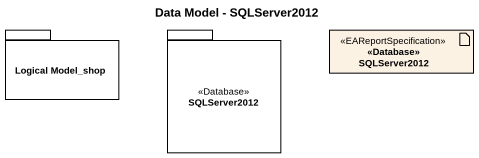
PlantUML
@startuml
title Data Model - SQLServer2012
package "Logical Model_shop" as Logical_Model_shop {
}
package SQLServer2012 <<Database>> {
}
artifact "<<Database>> SQLServer2012" as Database_SQLServer2012 <<EAReportSpecification>>
@enduml
